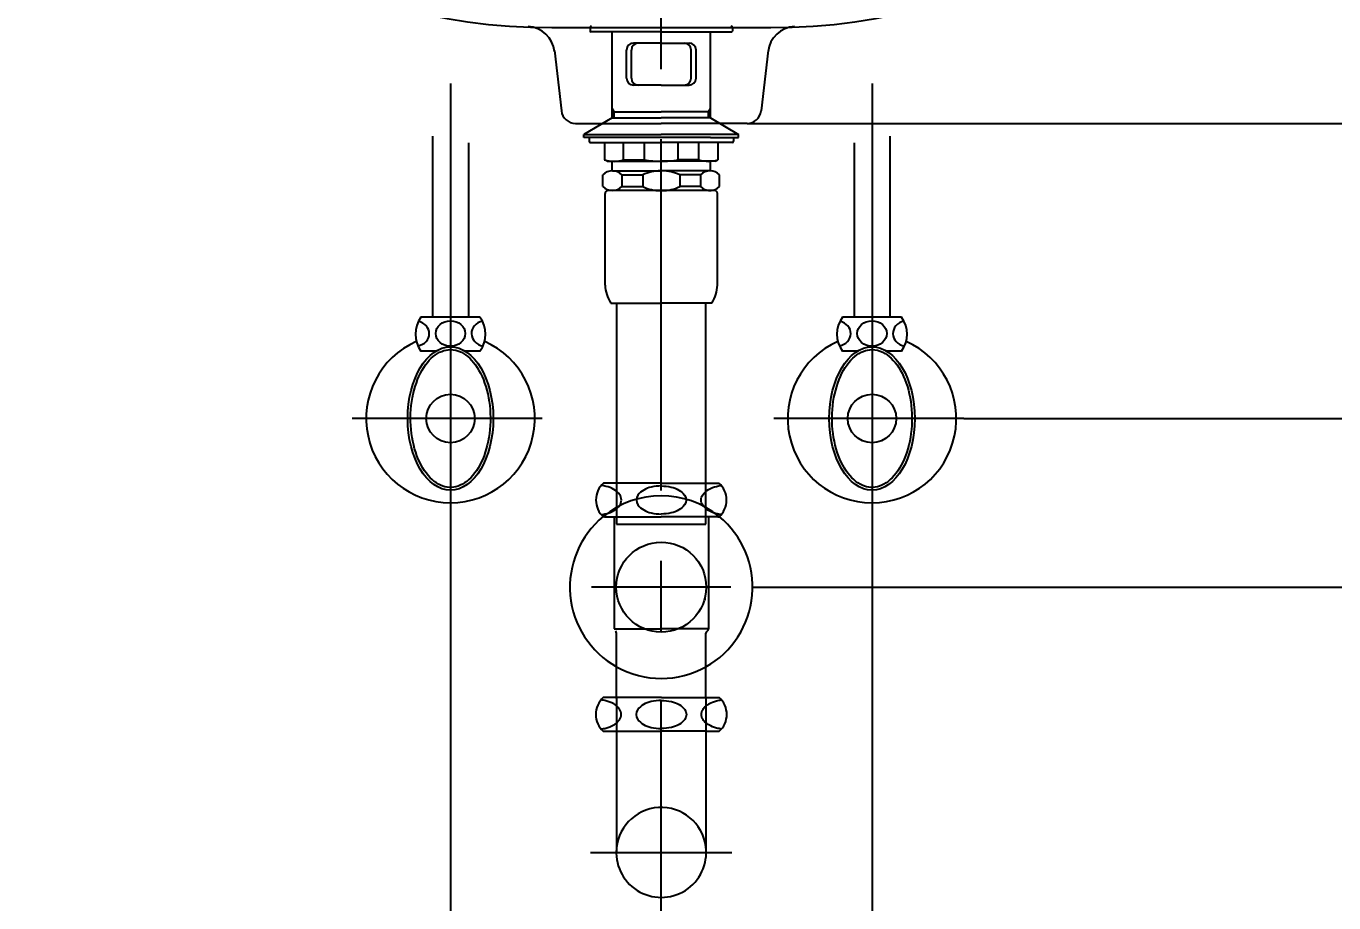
# Model space of a CAD drawing. Extents: x -3408 to -308, y 0 to 2189.
# Drawn here: x -2434.5 to -1969.1, y 366.8 to 678.7 of the extents above; entities that cross this region are included whole.
import ezdxf

# ---------------------------------------------------------------- set-up
doc = ezdxf.new("R2010")
doc.units = 0
doc.header["$LTSCALE"] = 50
doc.header["$MEASUREMENT"] = 0
doc.linetypes.add('CENTER', pattern=[2, 1.25, -0.25, 0.25, -0.25])
doc.layers.get('0').update_dxf_attribs({"linetype": 'CONTINUOUS'})
doc.layers.get('DEFPOINTS').update_dxf_attribs({"linetype": 'CONTINUOUS'})
for name, color, linetype in [('3', 3, 'CONTINUOUS'), ('4', 4, 'CONTINUOUS'), ('6', 6, 'CONTINUOUS'), ('CENTER', 2, 'CENTER')]:
    doc.layers.add(name, color=color, linetype=linetype)
doc.styles.get("Standard").update_dxf_attribs({"font": 'NanumGothic.ttf'})
doc.dimstyles.get("Standard").update_dxf_attribs({"dimtxt": 2.5, "dimasz": 2, "dimexe": 2, "dimexo": 1, "dimgap": 2, "dimtad": 1, "dimdec": 0, "dimlfac": 10, "dimrnd": 1, "dimzin": 0, "dimdsep": 46, "dimtxsty": 'Standard', "dimcen": 0, "dimclrd": 7, "dimclre": 7, "dimclrt": 2, "dimadec": 0, "dimazin": 0, "dimtfac": 1, "dimtdec": 0, "dimtofl": 0, "dimtmove": 0, "dimatfit": 3, "dimfxl": 1, "dimtolj": 1, "dimtzin": 0, "dimarcsym": 0})

# ---------------------------------------------------------------- blocks, each defined once
blk = doc.blocks.new('*D8')
at = {"color": 3, "lineweight": -2, "transparency": 16777216}
for p, q in [((-2283.47, 514.48), (-2283.47, 250.14)), ((-2133.47, 514.48), (-2133.47, 250.14)), ((-2263.47, 270.14), (-2153.47, 270.14))]:
    blk.add_line(p, q, dxfattribs=at)
at = {"color": 3, "transparency": 16777216}
for points in [[(-2263.47, 273.47), (-2263.47, 266.81), (-2283.47, 270.14)], [(-2153.47, 273.47), (-2153.47, 266.81), (-2133.47, 270.14)]]:
    blk.add_solid(points, dxfattribs=at)
at = {"layer": 'DEFPOINTS', "color": 0, "transparency": 16777216}
for p in [(-2283.47, 514.48), (-2133.47, 514.48), (-2133.47, 270.14)]:
    blk.add_point(p, dxfattribs=at)
at = {"color": 2, "transparency": 16777216, "insert": (-2208.47, 290.14), "char_height": 20, "attachment_point": 5}
blk.add_mtext('\\A1;150', dxfattribs=at)
blk = doc.blocks.new('*D3')
at = {"color": 3, "lineweight": -2, "transparency": 16777216}
for p, q in [((-2175.97, 479.14), (-1684.07, 479.14)), ((-1704.07, 459.14), (-1704.07, 79.14)), ((-1908.47, 59.14), (-1684.07, 59.14))]:
    blk.add_line(p, q, dxfattribs=at)
at = {"color": 3, "transparency": 16777216}
for points in [[(-1707.4, 459.14), (-1700.74, 459.14), (-1704.07, 479.14)], [(-1707.4, 79.14), (-1700.74, 79.14), (-1704.07, 59.14)]]:
    blk.add_solid(points, dxfattribs=at)
at = {"layer": 'DEFPOINTS', "color": 0, "transparency": 16777216}
for p in [(-2175.97, 479.14), (-1908.47, 59.14), (-1704.07, 59.14)]:
    blk.add_point(p, dxfattribs=at)
at = {"color": 2, "transparency": 16777216, "insert": (-1724.07, 269.14), "char_height": 20, "attachment_point": 5, "rotation": 90}
blk.add_mtext('\\A1;420', dxfattribs=at)
blk = doc.blocks.new('*D4')
at = {"color": 3, "lineweight": -2, "transparency": 16777216}
for p, q in [((-1938.47, 819.14), (-1744.07, 819.14)), ((-1764.07, 799.14), (-1764.07, 559.14)), ((-2100.84, 539.14), (-1744.07, 539.14))]:
    blk.add_line(p, q, dxfattribs=at)
at = {"color": 3, "transparency": 16777216}
for points in [[(-1767.4, 799.14), (-1760.74, 799.14), (-1764.07, 819.14)], [(-1767.4, 559.14), (-1760.74, 559.14), (-1764.07, 539.14)]]:
    blk.add_solid(points, dxfattribs=at)
at = {"layer": 'DEFPOINTS', "color": 0, "transparency": 16777216}
for p in [(-1938.47, 819.14), (-2100.84, 539.14), (-1764.07, 539.14)]:
    blk.add_point(p, dxfattribs=at)
at = {"color": 2, "transparency": 16777216, "insert": (-1784.96, 679.14), "char_height": 20, "attachment_point": 5, "rotation": 90}
blk.add_mtext('\\A1;280', dxfattribs=at)
blk = doc.blocks.new('*D5')
at = {"color": 3, "lineweight": -2, "transparency": 16777216}
for p, q in [((-1938.47, 819.14), (-1684.07, 819.14)), ((-1704.07, 799.14), (-1704.07, 499.14)), ((-2175.97, 479.14), (-1684.07, 479.14))]:
    blk.add_line(p, q, dxfattribs=at)
at = {"color": 3, "transparency": 16777216}
for points in [[(-1707.4, 799.14), (-1700.74, 799.14), (-1704.07, 819.14)], [(-1707.4, 499.14), (-1700.74, 499.14), (-1704.07, 479.14)]]:
    blk.add_solid(points, dxfattribs=at)
at = {"layer": 'DEFPOINTS', "color": 0, "transparency": 16777216}
for p in [(-1938.47, 819.14), (-2175.97, 479.14), (-1704.07, 479.14)]:
    blk.add_point(p, dxfattribs=at)
at = {"color": 2, "transparency": 16777216, "insert": (-1724.97, 649.14), "char_height": 20, "attachment_point": 5, "rotation": 90}
blk.add_mtext('\\A1;340', dxfattribs=at)
blk = doc.blocks.new('*D6')
at = {"color": 3, "lineweight": -2, "transparency": 16777216}
for p, q in [((-1938.47, 819.14), (-1803.83, 819.14)), ((-1823.83, 799.14), (-1823.83, 664.14)), ((-2177.92, 644.14), (-1803.83, 644.14))]:
    blk.add_line(p, q, dxfattribs=at)
at = {"color": 3, "transparency": 16777216}
for points in [[(-1827.17, 799.14), (-1820.5, 799.14), (-1823.83, 819.14)], [(-1827.17, 664.14), (-1820.5, 664.14), (-1823.83, 644.14)]]:
    blk.add_solid(points, dxfattribs=at)
at = {"layer": 'DEFPOINTS', "color": 0, "transparency": 16777216}
for p in [(-1938.47, 819.14), (-2177.92, 644.14), (-1823.83, 644.14)]:
    blk.add_point(p, dxfattribs=at)
at = {"color": 2, "transparency": 16777216, "insert": (-1844.61, 731.64), "char_height": 20, "attachment_point": 5, "rotation": 90}
blk.add_mtext('\\A1;175', dxfattribs=at)

msp = doc.modelspace()

# ---------------------------------------------------------------- linework, layer by layer
at = {"color": 7}
for p, q in [((-2246.50188, 670.03462), (-2243.98869, 648.5616)), ((-2170.44115, 670.03462), (-2172.95435, 648.5616)), ((-2239.02259, 644.14283), (-2208.47152, 644.14283)), ((-2177.92045, 644.14283), (-2208.47152, 644.14283))]:
    msp.add_line(p, q, dxfattribs=at)
for centre, start, end in [((-2239.02259, 649.14283), 186.6755031, 270), ((-2177.92045, 649.14283), 270, 353.3244969)]:
    msp.add_arc(centre, 5, start, end, dxfattribs=at)
at = {"layer": '3', "color": 7}
msp.add_line((-2247.46444, 678.25882), (-2169.4786, 678.25882), dxfattribs=at)
at = {"layer": '3'}
for p, q in [((-2233.77335, 678.23724), (-2233.77335, 676.93724)), ((-2208.47152, 676.73724), (-2233.57335, 676.73724)), ((-2225.97152, 646.14283), (-2225.97152, 676.73724)), ((-2208.47152, 676.73724), (-2183.36968, 676.73724)), ((-2190.97152, 646.14283), (-2190.97152, 676.73724)), ((-2183.16968, 678.23724), (-2183.16968, 676.93724)), ((-2220.84589, 660.23724), (-2220.84589, 670.23724)), ((-2219.07812, 660.23724), (-2219.07812, 670.23724)), ((-2208.47152, 672.73724), (-2218.34589, 672.73724)), ((-2208.47152, 672.73724), (-2198.59715, 672.73724)), ((-2197.86491, 660.23724), (-2197.86491, 670.23724)), ((-2196.09715, 660.23724), (-2196.09715, 670.23724)), ((-2208.47152, 657.73724), (-2218.34589, 657.73724)), ((-2208.47152, 657.73724), (-2198.59715, 657.73724)), ((-2225.27152, 648.23724), (-2225.97152, 649.44968)), ((-2225.97152, 648.23724), (-2208.47152, 648.23724)), ((-2225.27152, 646.14283), (-2225.27152, 648.23724)), ((-2190.97152, 648.23724), (-2208.47152, 648.23724)), ((-2191.67152, 648.23724), (-2190.97152, 649.44968)), ((-2191.67152, 646.14283), (-2191.67152, 648.23724)), ((-2225.97152, 646.14283), (-2235.97152, 640.14283)), ((-2225.97152, 646.14283), (-2208.47152, 646.14283)), ((-2190.97152, 646.14283), (-2208.47152, 646.14283)), ((-2190.97152, 646.14283), (-2180.97152, 640.14283)), ((-2235.97152, 639.14283), (-2235.97152, 640.14283)), ((-2235.97152, 640.14283), (-2208.47152, 640.14283)), ((-2225.97152, 639.14283), (-2235.97152, 639.14283)), ((-2234.16365, 639.14283), (-2234.16365, 637.84283)), ((-2190.97152, 639.14283), (-2225.97152, 639.14283)), ((-2180.97152, 640.14283), (-2208.47152, 640.14283)), ((-2190.97152, 639.14283), (-2180.97152, 639.14283)), ((-2182.77939, 639.14283), (-2182.77939, 637.84283)), ((-2180.97152, 639.14283), (-2180.97152, 640.14283)), ((-2233.66365, 637.34283), (-2228.66365, 637.34283)), ((-2228.66365, 637.34283), (-2228.66365, 631.22019)), ((-2228.66365, 637.34283), (-2208.47152, 637.34283)), ((-2221.88886, 631.22019), (-2221.88886, 637.34283)), ((-2214.4882, 631.22019), (-2214.4882, 637.34283)), ((-2188.27939, 637.34283), (-2208.47152, 637.34283)), ((-2202.45483, 631.22019), (-2202.45483, 637.34283)), ((-2195.05417, 631.22019), (-2195.05417, 637.34283)), ((-2183.27939, 637.34283), (-2188.27939, 637.34283)), ((-2188.27939, 637.34283), (-2188.27939, 631.22019)), ((-2227.66365, 630.64283), (-2228.66365, 631.22019)), ((-2227.66365, 630.64283), (-2226.26365, 630.64283)), ((-2226.26365, 630.64283), (-2208.47152, 630.64283)), ((-2225.97152, 627.2316), (-2225.97152, 630.64283)), ((-2221.88886, 631.22019), (-2214.4882, 631.22019)), ((-2190.67939, 630.64283), (-2208.47152, 630.64283)), ((-2195.05417, 631.22019), (-2202.45483, 631.22019)), ((-2190.97152, 627.2316), (-2190.97152, 630.64283)), ((-2189.27939, 630.64283), (-2190.67939, 630.64283)), ((-2189.27939, 630.64283), (-2188.27939, 631.22019)), ((-2229.21521, 621.68062), (-2229.21521, 625.79387)), ((-2225.82782, 627.23724), (-2208.71521, 627.23724)), ((-2222.44043, 625.79387), (-2222.44043, 621.68062)), ((-2222.44043, 625.79387), (-2215.03977, 625.79387)), ((-2215.03977, 625.79387), (-2215.03977, 621.68062)), ((-2191.11521, 627.23724), (-2208.22782, 627.23724)), ((-2194.5026, 625.79387), (-2201.90327, 625.79387)), ((-2201.90327, 625.79387), (-2201.90327, 621.68062)), ((-2194.5026, 625.79387), (-2194.5026, 621.68062)), ((-2187.72782, 621.68062), (-2187.72782, 625.79387)), ((-2228.47152, 586.6349), (-2228.47152, 619.23724)), ((-2208.47152, 620.23724), (-2227.47152, 620.23724)), ((-2222.44043, 621.68062), (-2215.03977, 621.68062)), ((-2191.11521, 620.23724), (-2208.47152, 620.23724)), ((-2194.5026, 621.68062), (-2201.90327, 621.68062)), ((-2191.67152, 620.23724), (-2191.11521, 620.23724)), ((-2191.11521, 620.23724), (-2190.71521, 620.23724)), ((-2189.47152, 620.23724), (-2190.97152, 620.23724)), ((-2188.47152, 586.6349), (-2188.47152, 619.23724)), ((-2188.47152, 613.873), (-2188.47152, 619.23724)), ((-2226.47151, 580.23724), (-2208.47152, 580.23724)), ((-2224.34652, 580.23724), (-2224.34652, 501.53724)), ((-2190.47152, 580.23724), (-2208.47152, 580.23724)), ((-2192.59652, 501.53724), (-2192.59652, 580.23724)), ((-2224.34652, 501.53724), (-2192.59652, 501.53724)), ((-2192.59652, 474.73724), (-2193.29652, 474.73724))]:
    msp.add_line(p, q, dxfattribs=at)
at = {"layer": '3', "color": 7}
for centre, radius, start, end in [((-2248.93809, 881.07068), 202.81722, 203.8252943, 270.416311), ((-2168.00494, 881.07068), 202.81722, 269.583689, 336.1747057), ((-2256.40417, 668.61654), 10, 6.6755031, 86.886888), ((-2160.53887, 668.61654), 10, 93.113112, 173.3244969)]:
    msp.add_arc(centre, radius, start, end, dxfattribs=at)
at = {"layer": '3'}
for centre, radius, start, end in [((-2233.27335, 678.23724), 0.5, 90, 180), ((-2233.57335, 676.93724), 0.2, 180, 270), ((-2183.66968, 678.23724), 0.5, 0, 90), ((-2183.36968, 676.93724), 0.2, 270, 0), ((-2218.34589, 670.23724), 2.5, 90, 180), ((-2216.57812, 670.23724), 2.5, 90, 180), ((-2200.36491, 670.23724), 2.5, 0, 90), ((-2198.59715, 670.23724), 2.5, 0, 90), ((-2218.34589, 660.23724), 2.5, 180, 270), ((-2216.57812, 660.23724), 2.5, 180, 270), ((-2200.36491, 660.23724), 2.5, 270, 0), ((-2198.59715, 660.23724), 2.5, 270, 0), ((-2233.66365, 637.84283), 0.5, 180, 270), ((-2183.27939, 637.84283), 0.5, 270, 0), ((-2225.27625, 640.82204), 10.18185, 250.567925, 289.432075), ((-2208.66366, 660.09517), 29.45658, 258.5955662, 270.3737354), ((-2208.27938, 660.09517), 29.45658, 269.6262646, 281.4044338), ((-2191.66678, 640.82204), 10.18185, 250.567925, 289.432075), ((-2225.82782, 622.52944), 4.70435, 43.9409373, 136.0590627), ((-2208.93741, 613.63276), 13.60629, 89.0642953, 116.6471866), ((-2208.00562, 613.63276), 13.60629, 63.3528134, 90.9357047), ((-2191.11521, 622.52944), 4.70435, 43.9409373, 136.0590627), ((-2225.82782, 624.94504), 4.70435, 223.9409373, 316.0590627), ((-2227.47152, 619.23724), 1, 90, 180), ((-2208.93741, 633.84172), 13.60629, 243.3528134, 270.9357047), ((-2208.00562, 633.84172), 13.60629, 269.0642953, 296.6471866), ((-2191.11521, 624.94504), 4.70435, 223.9409373, 316.0590627), ((-2189.47152, 619.23724), 1, 0, 90), ((-2215.48311, 587.18383), 13, 182.4200434, 212.3000082), ((-2201.45992, 587.18383), 13, 327.6999918, 357.5799566)]:
    msp.add_arc(centre, radius, start, end, dxfattribs=at)
at = {"layer": '4'}
for p, q in [((-2224.72152, 516.14283), (-2229.01302, 516.14283)), ((-2208.47152, 516.14283), (-2224.72152, 516.14283)), ((-2208.47152, 516.14283), (-2192.22152, 516.14283)), ((-2192.22152, 516.14283), (-2187.93001, 516.14283)), ((-2228.62152, 504.14283), (-2229.01302, 504.14283)), ((-2228.62152, 504.14283), (-2208.47152, 504.14283)), ((-2225.27152, 504.14283), (-2225.27152, 464.36271)), ((-2188.32152, 504.14283), (-2208.47152, 504.14283)), ((-2191.67152, 504.14283), (-2191.67152, 464.36271)), ((-2188.32152, 504.14283), (-2187.93001, 504.14283)), ((-2183.69648, 479.10406), (-2233.24656, 479.10406)), ((-2225.27152, 464.36271), (-2208.47152, 464.36271)), ((-2224.34652, 439.53864), (-2224.34652, 462.71783)), ((-2191.67152, 464.36271), (-2208.47152, 464.36271)), ((-2192.59652, 439.53864), (-2192.59652, 462.71783)), ((-2224.34652, 439.84283), (-2229.09097, 439.84283)), ((-2208.54947, 439.84283), (-2224.34652, 439.84283)), ((-2224.34652, 439.53864), (-2224.34652, 384.64283)), ((-2208.54947, 439.84283), (-2208.47152, 439.84283)), ((-2208.39357, 439.84283), (-2208.47152, 439.84283)), ((-2208.39357, 439.84283), (-2192.59652, 439.84283)), ((-2192.59652, 439.84283), (-2187.85207, 439.84283)), ((-2192.59652, 439.53864), (-2192.59652, 384.64283)), ((-2229.09097, 427.84283), (-2224.34652, 427.84283)), ((-2224.34652, 427.84283), (-2208.54947, 427.84283)), ((-2192.59652, 427.84283), (-2208.39357, 427.84283)), ((-2192.59652, 427.84283), (-2187.85207, 427.84283)), ((-2183.29805, 384.64283), (-2233.64499, 384.64283))]:
    msp.add_line(p, q, dxfattribs=at)
for points in [[(-2222.66635, 510.14283, 0.15521739), (-2223.25684, 511.99916, 0.106747244), (-2225.31854, 513.88984, 0.07304301), (-2228.08841, 515.00785, 0.028511088), (-2229.81716, 515.32387, 0.05952259)], [(-2216.75181, 511.88177, 0.327290453), (-2216.75181, 508.4039, 0.106373385), (-2214.72901, 506.6073, 0.071219107), (-2212.02906, 505.55358, 0.057537424), (-2208.47152, 505.14283, 0.057537424)], [(-2208.47152, 515.14283, 0.057537424), (-2212.02906, 514.73209, 0.071219107), (-2214.72901, 513.67837, 0.106373365), (-2216.75181, 511.88177, 0.159482965)], [(-2208.47152, 515.14283, -0.057537424), (-2204.91397, 514.73209, -0.071219107), (-2202.21402, 513.67837, -0.106373365), (-2200.19122, 511.88177, -0.159482965)], [(-2200.19122, 511.88177, -0.327290453), (-2200.19122, 508.4039, -0.106373385), (-2202.21402, 506.6073, -0.071219107), (-2204.91397, 505.55358, -0.057537424), (-2208.47152, 505.14283, -0.057537424)], [(-2194.27669, 510.14283, -0.15521739), (-2193.68619, 511.99916, -0.106747244), (-2191.62449, 513.88984, -0.07304301), (-2188.85462, 515.00785, -0.028511088), (-2187.12587, 515.32387, -0.05952259)], [(-2229.81716, 504.9618, 0.028511088), (-2228.08841, 505.27782, 0.07304301), (-2225.31854, 506.39583, 0.106747244), (-2223.25684, 508.28651, 0.15521739), (-2222.66635, 510.14283, 0.15521739)], [(-2187.12587, 504.9618, -0.028511088), (-2188.85462, 505.27782, -0.07304301), (-2191.62449, 506.39583, -0.106747244), (-2193.68619, 508.28651, -0.15521739), (-2194.27669, 510.14283, -0.15521739)], [(-2224.34652, 436.8283, 0.049056062), (-2225.39649, 437.58984, 0.07304301), (-2228.16636, 438.70785, 0.028511088), (-2229.89511, 439.02387)], [(-2208.47152, 438.84264, 0.058789896), (-2212.10701, 438.43209, 0.071219107), (-2214.80696, 437.37837, 0.106373365), (-2216.82976, 435.58177, 0.159482965)], [(-2208.47152, 438.84264, -0.058789896), (-2204.83602, 438.43209, -0.071219107), (-2202.13607, 437.37837, -0.106373365), (-2200.11327, 435.58177, -0.159482965)], [(-2192.59652, 436.8283, -0.049056062), (-2191.54654, 437.58984, -0.07304301), (-2188.77668, 438.70785, -0.028511088), (-2187.04792, 439.02387)], [(-2222.74429, 433.84283, 0.15521739), (-2223.33479, 435.69916, 0.054411203), (-2224.28793, 436.77572, 0.054411203)], [(-2224.28617, 430.91156, 0.054320903), (-2223.33479, 431.98651, 0.15521739), (-2222.74429, 433.84283)], [(-2216.82976, 435.58177, 0.327290453), (-2216.82976, 432.1039, 0.106373385), (-2214.80696, 430.3073, 0.071219107), (-2212.10701, 429.25358, 0.057537424), (-2208.54947, 428.84283, 0.057537424)], [(-2200.11327, 435.58177, -0.327290453), (-2200.11327, 432.1039, -0.106373385), (-2202.13607, 430.3073, -0.071219107), (-2204.83602, 429.25358, -0.057537424), (-2208.39357, 428.84283, -0.057537424)], [(-2194.19874, 433.84283, -0.15521739), (-2193.60824, 435.69916, -0.054949864), (-2192.64455, 436.78528, -0.054949864)], [(-2192.6526, 430.90768, -0.054539036), (-2193.60824, 431.98651, -0.15521739), (-2194.19874, 433.84283)], [(-2229.89511, 428.6618, 0.028511088), (-2228.16636, 428.97782, 0.07304301), (-2225.39649, 430.09583, 0.049056062), (-2224.34652, 430.85737, 0.049056062)], [(-2187.04792, 428.6618, -0.028511088), (-2188.77668, 428.97782, -0.07304301), (-2191.54654, 430.09583, -0.049056062), (-2192.59652, 430.85737, -0.049056062)]]:
    msp.add_lwpolyline(points, format="xyb", dxfattribs=at)
msp.add_circle((-2208.47152, 479.14283), 16, dxfattribs=at)
for centre, radius, start, end in [((-2223.72152, 510.14283), 8, 131.4096221, 228.5903779), ((-2193.22152, 510.14283), 8, 311.4096221, 48.5903779), ((-2208.47152, 479.14283), 32.5, 50.5529208, 129.4470792), ((-2208.47152, 479.14283), 32.5, 129.4470792, 240.760487), ((-2208.47152, 479.14283), 32.5, 299.239513, 50.5529208), ((-2225.27152, 462.71783), 0.925, 0, 58.7025878), ((-2191.67152, 462.71783), 0.925, 121.2974122, 180), ((-2192.67152, 464.36271), 1, 301.2974122, 0), ((-2208.47152, 479.14283), 32.5, 240.760487, 299.239513), ((-2223.79947, 433.84283), 8, 131.4096221, 228.5903779), ((-2193.14357, 433.84283), 8, 311.4096221, 48.5903779), ((-2208.47152, 384.76783), 16, 7.1666434, 180), ((-2208.47152, 384.76783), 16, 172.8333566, 7.1666434)]:
    msp.add_arc(centre, radius, start, end, dxfattribs=at)
at = {"layer": '6'}
for p, q in [((-2283.47152, 658.36005), (-2283.47152, 504.48431)), ((-2133.47152, 658.36005), (-2133.47152, 504.48431)), ((-2289.82152, 639.6293), (-2289.82152, 575.14283)), ((-2127.12152, 639.6293), (-2127.12152, 575.14283)), ((-2277.12152, 637.21965), (-2277.12152, 575.14283)), ((-2139.82152, 637.21965), (-2139.82152, 575.14283)), ((-2277.12152, 575.14283), (-2293.97152, 575.14283)), ((-2272.97152, 575.14283), (-2277.12152, 575.14283)), ((-2127.12152, 575.14283), (-2143.97152, 575.14283)), ((-2122.97152, 575.14283), (-2127.12152, 575.14283)), ((-2288.61171, 563.14283), (-2293.97152, 563.14283)), ((-2272.97152, 563.14283), (-2278.33132, 563.14283)), ((-2138.61171, 563.14283), (-2143.97152, 563.14283)), ((-2122.97152, 563.14283), (-2128.33132, 563.14283)), ((-2250.84494, 539.14283), (-2318.44065, 539.14283)), ((-2100.84494, 539.14283), (-2168.44065, 539.14283))]:
    msp.add_line(p, q, dxfattribs=at)
for centre in [(-2283.47152, 539.14283), (-2133.47152, 539.14283)]:
    msp.add_circle(centre, 8.61509, dxfattribs=at)
for centre, radius, start, end in [((-2285.97152, 569.14283), 10, 143.1301024, 216.8698976), ((-2280.97152, 569.14283), 10, 323.1301024, 36.8698976), ((-2135.97152, 569.14283), 10, 143.1301024, 216.8698976), ((-2130.97152, 569.14283), 10, 323.1301024, 36.8698976), ((-2283.47152, 539.14283), 30, 113.9172512, 66.0827488), ((-2133.47152, 539.14283), 30, 113.9172512, 66.0827488)]:
    msp.add_arc(centre, radius, start, end, dxfattribs=at)
for centre, start_param, end_param in [((-2296.24478, 569.37042), 1.800504354, 4.443057795), ((-2270.78884, 569.37042), -1.317473203, 1.357377569), ((-2146.24478, 569.37042), 1.800504354, 4.443057795), ((-2120.78884, 569.37042), -1.317473203, 1.357377569)]:
    msp.add_ellipse(centre, major_axis=(-5.22946, 0), ratio=0.866391406, start_param=start_param, end_param=end_param, dxfattribs=at)
for centre, major_axis, ratio in [((-2283.47152, 569.37042), (5.22946, 0), 0.866391406), ((-2133.47152, 569.37042), (5.22946, 0), 0.866391406), ((-2283.47152, 539.14283), (0, 25.5), 0.596528766), ((-2133.47152, 539.14283), (0, 25.5), 0.596528766)]:
    msp.add_ellipse(centre, major_axis=major_axis, ratio=ratio, dxfattribs=at)
for points in [[(-2283.47152, 563.64283), (-2285.55191, 563.64283), (-2287.65166, 562.83373), (-2291.54789, 559.58867), (-2293.32011, 557.14855), (-2296.04596, 551.11984), (-2296.99763, 547.54042), (-2297.84803, 540.02528), (-2297.7467, 536.09555), (-2296.51481, 528.73814), (-2295.38432, 525.3166), (-2292.37189, 519.72739), (-2290.49402, 517.57015), (-2286.48887, 514.92782), (-2284.38336, 514.42624), (-2280.22786, 515.02804), (-2278.14611, 516.15089), (-2274.3949, 519.98289), (-2272.74617, 522.687), (-2270.33178, 529.10837), (-2269.567, 532.81762), (-2269.10533, 540.43205), (-2269.40848, 544.33131), (-2271.01132, 551.47373), (-2272.31088, 554.71044), (-2275.58177, 559.81723), (-2277.54549, 561.67599), (-2280.86321, 563.32815), (-2282.16872, 563.64283), (-2283.47152, 563.64283)], [(-2133.47152, 563.64283), (-2135.55191, 563.64283), (-2137.65166, 562.83373), (-2141.54789, 559.58867), (-2143.32011, 557.14855), (-2146.04596, 551.11984), (-2146.99763, 547.54042), (-2147.84803, 540.02528), (-2147.7467, 536.09555), (-2146.51481, 528.73814), (-2145.38432, 525.3166), (-2142.37189, 519.72739), (-2140.49402, 517.57015), (-2136.48887, 514.92782), (-2134.38336, 514.42624), (-2130.22786, 515.02804), (-2128.14611, 516.15089), (-2124.3949, 519.98289), (-2122.74617, 522.687), (-2120.33178, 529.10837), (-2119.567, 532.81762), (-2119.10533, 540.43205), (-2119.40848, 544.33131), (-2121.01132, 551.47373), (-2122.31088, 554.71044), (-2125.58177, 559.81723), (-2127.54549, 561.67599), (-2130.86321, 563.32815), (-2132.16872, 563.64283), (-2133.47152, 563.64283)]]:
    msp.add_open_spline(points, degree=3, knots=[0, 0, 0, 0, 0.461109739, 0.461109739, 0.922219478, 0.922219478, 1.383329216, 1.383329216, 1.844438955, 1.844438955, 2.305548694, 2.305548694, 2.766658433, 2.766658433, 3.227768172, 3.227768172, 3.688877911, 3.688877911, 4.149987649, 4.149987649, 4.611097388, 4.611097388, 5.072207127, 5.072207127, 5.533316866, 5.533316866, 5.994426605, 5.994426605, 6.283185307, 6.283185307, 6.283185307, 6.283185307], dxfattribs=at)
at = {"layer": 'CENTER', "color": 2, "linetype": 'CENTER', "ltscale": 2}
msp.add_line((-2208.47152, 313.48497), (-2208.47152, 816.02487), dxfattribs=at)

# ---------------------------------------------------------------- dimensions: what is measured, and where the dimension line sits
for base, p1, p2, picture, middle in [((-1823.83463, 644.14283), (-1938.47152, 819.14283), (-2177.92045, 644.14283), '*D6', (-1844.60716, 731.64283)), ((-1704.0684, 479.14283), (-1938.47152, 819.14283), (-2175.97152, 479.14283), '*D5', (-1724.96968, 649.14283)), ((-1764.0684, 539.14283), (-1938.47152, 819.14283), (-2100.84494, 539.14283), '*D4', (-1784.95538, 679.14283)), ((-1704.0684, 59.14283), (-2175.97152, 479.14283), (-1908.47152, 59.14283), '*D3', (-1724.0684, 269.14283))]:
    dim = msp.add_linear_dim(base=base, p1=p1, p2=p2, angle=90, dimstyle='Standard', override={"dimtxt": 20, "dimasz": 20, "dimexe": 20, "dimexo": 0, "dimgap": 10, "dimdec": 4, "dimlfac": 1, "dimzin": 8, "dimclrd": 3, "dimclre": 3, "dimtdec": 4})
    dim.commit()
    dim.dimension.update_dxf_attribs({"geometry": picture, "text_midpoint": middle})
dim = msp.add_linear_dim(base=(-2133.47152, 270.14153), p1=(-2283.47152, 514.48431), p2=(-2133.47152, 514.48431), dimstyle='Standard', override={"dimtxt": 20, "dimasz": 20, "dimexe": 20, "dimexo": 0, "dimgap": 10, "dimdec": 4, "dimlfac": 1, "dimzin": 8, "dimclrd": 3, "dimclre": 3, "dimtdec": 4})
dim.commit()
dim.dimension.update_dxf_attribs({"geometry": '*D8', "text_midpoint": (-2208.47152, 290.14153)})

doc.saveas('drawing.dxf')
